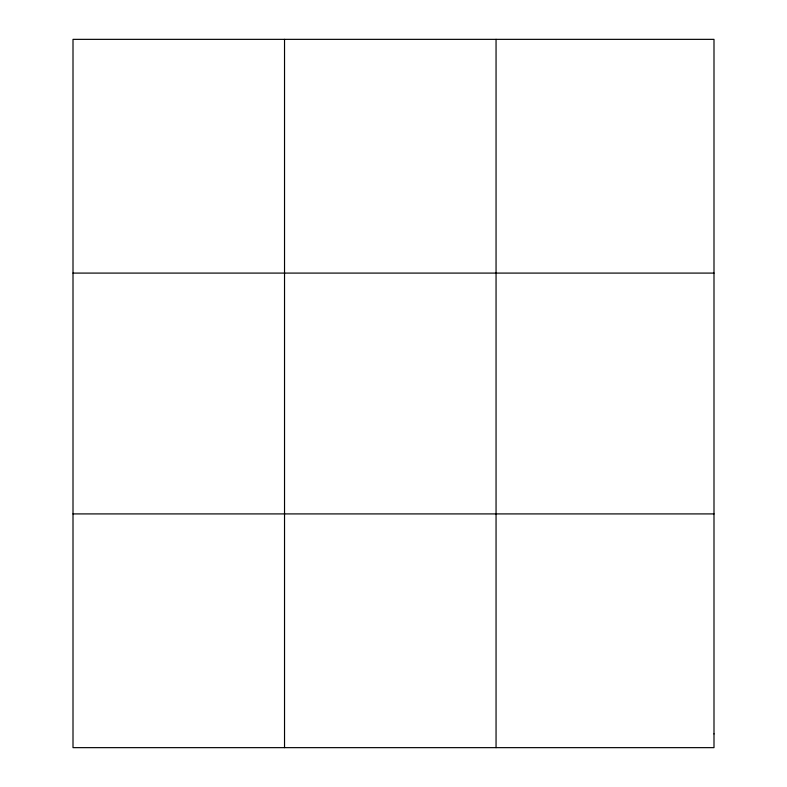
<?xml version="1.0" encoding="UTF-8"?>
<svg xmlns="http://www.w3.org/2000/svg" width="787" height="787" viewBox="0 0 787 787"><rect width="100%" height="100%" fill="white"/><g stroke="black" fill="none" stroke-linecap="round" stroke-linejoin="round"><path stroke-width="1.18" d="M284.53 747.65L284.53 39.35M496.056 747.65L496.056 39.35M73.004 273.089L713.996 273.089M73.004 513.911L713.996 513.911M713.996 733.897L713.996 747.65L73.004 747.65L73.004 39.35L713.996 39.35L713.996 733.897"/></g></svg>
